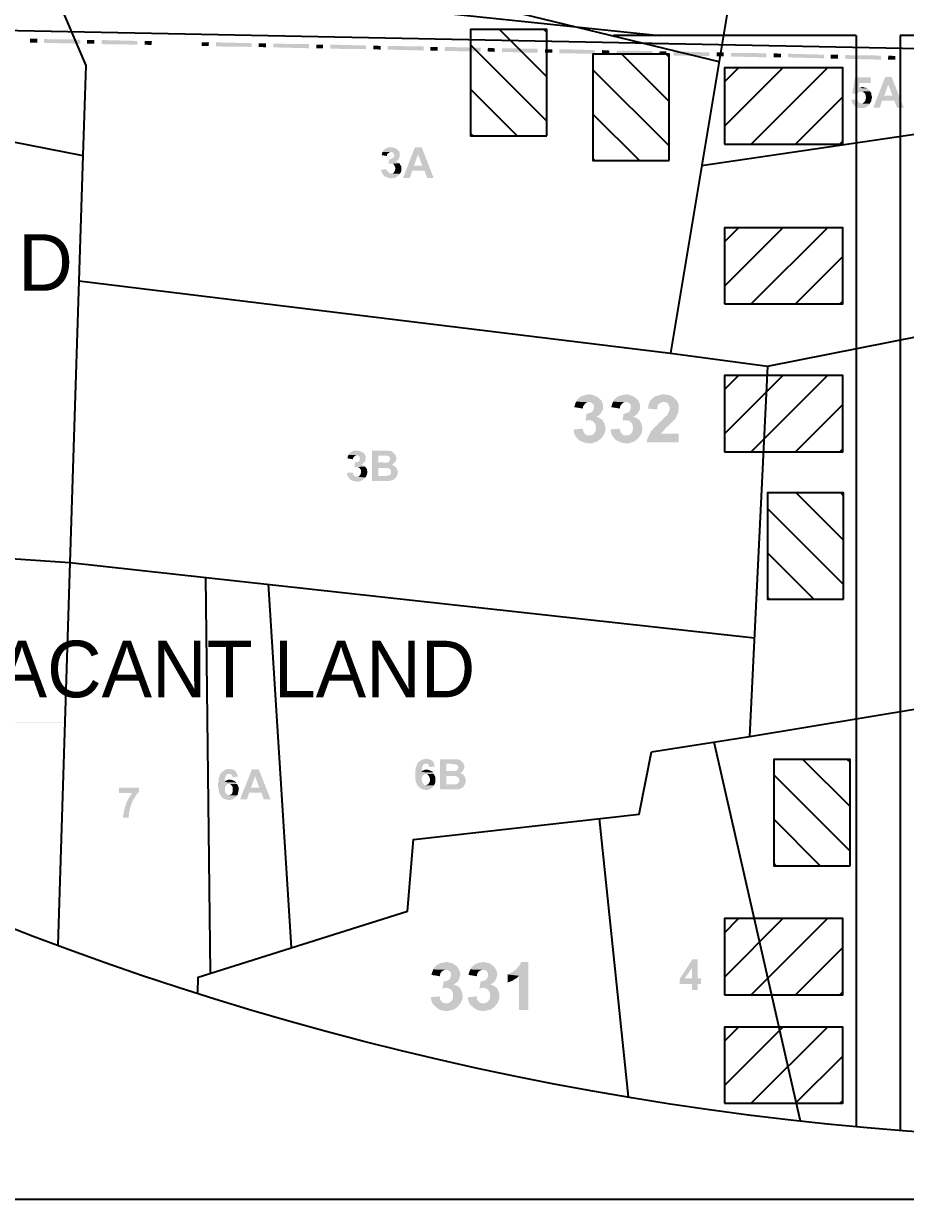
# Model space of a CAD drawing. Header units: metres. Extents: x 297 to 3998, y 336 to 1712.
# Drawn here: x 3133.6 to 3274.1, y 499.9 to 687.2 of the extents above; entities that cross this region are included whole.
import ezdxf

# ---------------------------------------------------------------- set-up
doc = ezdxf.new("R2010")
doc.units = ezdxf.units.M
doc.header["$MEASUREMENT"] = 0
doc.styles.get("Standard").update_dxf_attribs({"font": 'CENSCBK.TTF'})

msp = doc.modelspace()

# ---------------------------------------------------------------- hatches: boundary and pattern name
h = msp.add_hatch()
h.set_pattern_fill('ANSI31', color=2, scale=40, angle=270, style=0)
h.set_pattern_definition([(315, (2508.628, 6541.889), (3.535534, 3.535534), [])])
h.paths.add_polyline_path([(3216.972, 686.269), (3204.832, 686.269), (3204.832, 669.328), (3216.972, 669.328)])
at = {"linetype": 'Continuous'}
for points in [[(3135.816, 684.146), (3135.816, 684.801), (3134.653, 684.146)], [(3135.816, 684.801), (3134.653, 684.146), (3134.653, 684.801)], [(3142.652, 684.655), (3136.907, 684.146), (3136.907, 684.728)], [(3142.652, 684.001), (3142.652, 684.655), (3136.907, 684.146)], [(3144.906, 684.001), (3144.906, 684.583), (3143.743, 684.001)], [(3144.906, 684.583), (3143.743, 684.001), (3143.743, 684.583)], [(3151.742, 684.437), (3146.07, 683.928), (3146.07, 684.583)], [(3151.742, 683.855), (3151.742, 684.437), (3146.07, 683.928)], [(3153.997, 683.783), (3154.069, 684.437), (3152.906, 683.855)], [(3154.069, 684.437), (3152.906, 683.855), (3152.906, 684.437)], [(3163.087, 683.637), (3163.16, 684.219), (3161.996, 683.637)], [(3163.16, 684.219), (3161.996, 683.637), (3161.996, 684.219)], [(3169.996, 684.074), (3164.251, 683.565), (3164.251, 684.219)], [(3169.923, 683.492), (3169.996, 684.074), (3164.251, 683.565)], [(3172.25, 683.419), (3172.25, 684.074), (3171.086, 683.492)], [(3172.25, 684.074), (3171.086, 683.492), (3171.086, 684.074)], [(3179.086, 683.928), (3173.414, 683.419), (3173.414, 684.001)], [(3179.086, 683.274), (3179.086, 683.928), (3173.414, 683.419)], [(3181.34, 683.274), (3181.34, 683.855), (3180.249, 683.274)], [(3181.34, 683.855), (3180.249, 683.274), (3180.249, 683.855)], [(3188.176, 683.71), (3182.504, 683.201), (3182.504, 683.855)], [(3188.176, 683.128), (3188.176, 683.71), (3182.504, 683.201)], [(3190.503, 683.637), (3189.34, 683.128), (3189.34, 683.71)], [(3190.503, 683.055), (3190.503, 683.637), (3189.34, 683.128)], [(3197.339, 683.565), (3191.594, 683.055), (3191.594, 683.637)], [(3197.339, 682.91), (3197.339, 683.565), (3191.594, 683.055)], [(3232.391, 684.074), (3233.409, 683.783), (3244.827, 683.783)], [(3199.594, 682.91), (3199.594, 683.492), (3198.43, 682.91)], [(3199.594, 683.492), (3198.43, 682.91), (3198.43, 683.492)], [(3206.429, 683.346), (3200.684, 682.837), (3200.757, 683.492)], [(3206.429, 682.765), (3206.429, 683.346), (3200.684, 682.837)], [(3208.684, 683.274), (3207.52, 682.765), (3207.593, 683.346)], [(3208.684, 682.692), (3208.684, 683.274), (3207.52, 682.765)], [(3215.52, 683.201), (3209.847, 682.692), (3209.847, 683.274)], [(3215.52, 682.546), (3215.52, 683.201), (3209.847, 682.692)], [(3217.847, 682.546), (3217.847, 683.128), (3216.683, 682.546)], [(3217.847, 683.128), (3216.683, 682.546), (3216.683, 683.128)], [(3224.61, 682.983), (3218.938, 682.474), (3218.938, 683.128)], [(3224.61, 682.401), (3224.61, 682.983), (3218.938, 682.474)], [(3226.937, 682.91), (3225.774, 682.328), (3225.774, 682.983)], [(3226.937, 682.328), (3226.937, 682.91), (3225.774, 682.328)], [(3233.773, 682.837), (3228.028, 682.328), (3228.101, 682.91)], [(3233.773, 682.183), (3233.773, 682.837), (3228.028, 682.328)], [(3236.027, 682.183), (3236.027, 682.765), (3234.864, 682.183)], [(3236.027, 682.765), (3234.864, 682.183), (3234.937, 682.765)], [(3242.863, 682.619), (3237.191, 682.11), (3237.191, 682.765)], [(3242.863, 682.037), (3242.863, 682.619), (3237.191, 682.11)], [(3245.118, 681.965), (3245.118, 682.619), (3244.027, 681.965)], [(3245.118, 682.619), (3244.027, 681.965), (3244.027, 682.619)], [(3251.954, 682.474), (3246.281, 681.965), (3246.281, 682.546)], [(3251.954, 681.819), (3251.954, 682.474), (3246.281, 681.965)], [(3254.281, 682.401), (3253.117, 681.819), (3253.117, 682.474)], [(3254.281, 681.819), (3254.281, 682.401), (3253.117, 681.819)], [(3261.117, 682.256), (3255.372, 681.819), (3255.372, 682.401)], [(3261.117, 681.674), (3261.117, 682.256), (3255.372, 681.819)], [(3263.371, 681.601), (3263.371, 682.256), (3262.207, 681.601)], [(3263.371, 682.256), (3262.207, 681.601), (3262.207, 682.256)], [(3270.207, 682.11), (3264.462, 681.601), (3264.535, 682.183)], [(3270.207, 681.456), (3270.207, 682.11), (3264.462, 681.601)], [(3272.461, 682.037), (3271.298, 681.456), (3271.37, 682.11)], [(3272.461, 681.456), (3272.461, 682.037), (3271.298, 681.456)], [(3268.534, 678.619), (3266.062, 678.619), (3265.625, 676.074), (3266.353, 676.001), (3266.571, 676.147), (3266.643, 676.22), (3266.789, 676.292), (3267.08, 676.365), (3268.462, 676.438), (3268.389, 676.51), (3268.316, 676.656), (3268.243, 676.729), (3268.098, 676.801), (3268.025, 676.874), (3266.643, 676.947), (3266.789, 677.747), (3268.534, 677.747)], [(3271.879, 678.692), (3270.861, 678.692), (3268.971, 673.82), (3269.989, 673.82), (3270.352, 674.911), (3272.316, 674.911), (3270.716, 675.711), (3271.37, 677.529)], [(3271.879, 678.692), (3271.37, 677.529), (3272.025, 675.711), (3270.716, 675.711), (3272.316, 674.911), (3272.752, 673.82), (3273.843, 673.82)], [(3267.298, 677.092), (3267.153, 677.092), (3267.007, 677.02), (3266.862, 677.02), (3266.716, 676.947), (3266.643, 676.947), (3268.025, 676.874), (3267.88, 676.947), (3267.734, 677.02), (3267.662, 677.02), (3267.516, 677.02), (3267.371, 677.092)], [(3268.462, 676.438), (3267.08, 676.365), (3267.153, 676.365), (3267.443, 676.22), (3267.662, 676.074), (3267.734, 675.783), (3267.807, 675.42), (3267.734, 675.129), (3267.662, 674.838), (3267.443, 674.62), (3267.225, 674.474), (3267.08, 674.474), (3268.462, 674.474), (3268.462, 674.547), (3268.607, 674.765), (3268.68, 674.983), (3268.68, 675.129), (3268.752, 675.347), (3268.752, 675.565), (3268.68, 675.783), (3268.68, 676.001), (3268.607, 676.22), (3268.534, 676.292)], [(3266.425, 675.129), (3265.48, 675.056), (3265.48, 674.983), (3265.553, 674.765), (3265.625, 674.547), (3265.771, 674.329), (3265.916, 674.183), (3266.062, 674.038), (3266.28, 673.892), (3266.498, 673.82), (3266.716, 673.747), (3266.934, 673.747), (3267.153, 673.747), (3267.443, 673.747), (3267.662, 673.82), (3267.88, 673.892), (3268.025, 674.038), (3268.243, 674.183), (3268.389, 674.402), (3268.462, 674.474), (3267.08, 674.474), (3266.862, 674.547), (3266.716, 674.62), (3266.571, 674.692), (3266.498, 674.911), (3266.425, 675.056)], [(3190.794, 666.766), (3190.794, 666.693), (3190.721, 666.547), (3190.721, 666.402), (3190.649, 666.257), (3191.521, 666.111), (3191.521, 666.329), (3191.667, 666.547), (3191.812, 666.62), (3191.958, 666.766), (3192.103, 666.766)], [(3192.176, 667.493), (3192.03, 667.493), (3191.74, 667.493), (3191.376, 667.347), (3191.085, 667.129), (3190.867, 666.911), (3190.794, 666.766), (3192.103, 666.766), (3192.394, 666.693), (3192.539, 666.547), (3192.612, 666.402), (3192.685, 666.184), (3192.612, 665.966), (3192.467, 665.82), (3192.321, 665.675), (3192.03, 665.602), (3191.885, 665.602), (3191.74, 664.875), (3191.812, 664.875), (3191.958, 664.875), (3192.103, 664.875), (3192.176, 664.875), (3193.485, 664.948), (3193.339, 665.02), (3193.267, 665.093), (3193.121, 665.166), (3193.049, 665.238), (3192.903, 665.238), (3193.121, 665.384), (3193.267, 665.529), (3193.412, 665.675), (3193.485, 665.893), (3193.558, 666.184), (3193.558, 666.547), (3193.412, 666.911), (3193.121, 667.202), (3192.83, 667.347), (3192.612, 667.42), (3192.394, 667.493), (3192.321, 667.493)], [(3197.048, 667.493), (3195.957, 667.493), (3194.067, 662.62), (3195.157, 662.62), (3195.521, 663.784), (3197.485, 663.784), (3195.812, 664.584), (3196.466, 666.402)], [(3197.048, 667.493), (3196.466, 666.402), (3197.121, 664.584), (3195.812, 664.584), (3197.485, 663.784), (3197.921, 662.62), (3198.939, 662.62)], [(3193.485, 664.948), (3192.176, 664.875), (3192.321, 664.875), (3192.467, 664.875), (3192.612, 664.729), (3192.685, 664.657), (3192.758, 664.439), (3192.83, 664.293), (3192.83, 664.002), (3192.758, 663.784), (3192.685, 663.639), (3192.612, 663.493), (3192.394, 663.348), (3192.321, 663.348), (3192.176, 663.348), (3193.558, 663.275), (3193.63, 663.348), (3193.776, 663.711), (3193.776, 664.148), (3193.776, 664.511), (3193.63, 664.657), (3193.558, 664.875)], [(3191.449, 664.002), (3190.576, 663.929), (3190.576, 663.857), (3190.649, 663.639), (3190.721, 663.42), (3190.867, 663.202), (3191.012, 662.984), (3191.158, 662.839), (3191.376, 662.766), (3191.594, 662.693), (3191.812, 662.62), (3192.03, 662.548), (3192.249, 662.548), (3192.467, 662.62), (3192.685, 662.62), (3192.903, 662.693), (3193.121, 662.839), (3193.267, 662.984), (3193.485, 663.13), (3193.558, 663.275), (3192.176, 663.348), (3191.958, 663.348), (3191.812, 663.493), (3191.667, 663.566), (3191.521, 663.784), (3191.521, 663.929)], [(3223.737, 628.15), (3223.592, 628.15), (3223.301, 628.077), (3223.01, 628.005), (3222.719, 627.932), (3222.501, 627.859), (3222.283, 627.714), (3222.065, 627.568), (3221.847, 627.35), (3221.701, 627.132), (3221.628, 626.987), (3223.665, 626.914), (3223.883, 626.914), (3224.028, 626.841), (3224.319, 626.623), (3224.465, 626.405), (3224.465, 626.041), (3224.392, 625.75), (3224.246, 625.459), (3224.101, 625.314), (3223.956, 625.241), (3223.737, 625.169), (3223.519, 625.096), (3223.301, 625.096), (3223.156, 623.932), (3223.374, 624.005), (3223.592, 624.005), (3223.81, 624.005), (3225.774, 624.078), (3225.628, 624.223), (3225.265, 624.441), (3225.046, 624.514), (3224.828, 624.587), (3224.901, 624.587), (3225.192, 624.805), (3225.483, 625.023), (3225.628, 625.241), (3225.774, 625.532), (3225.919, 625.75), (3225.919, 626.041), (3225.919, 626.332), (3225.919, 626.623), (3225.774, 626.841), (3225.701, 627.132), (3225.483, 627.35), (3225.265, 627.568), (3225.046, 627.714), (3224.755, 627.859), (3224.465, 628.005), (3224.174, 628.077), (3223.883, 628.15)], [(3229.628, 628.15), (3229.482, 628.15), (3229.192, 628.077), (3228.901, 628.005), (3228.61, 627.932), (3228.392, 627.859), (3228.173, 627.714), (3227.955, 627.568), (3227.737, 627.35), (3227.592, 627.132), (3227.519, 626.987), (3229.555, 626.914), (3229.773, 626.914), (3229.919, 626.841), (3230.21, 626.623), (3230.355, 626.405), (3230.355, 626.041), (3230.282, 625.75), (3230.137, 625.459), (3229.991, 625.314), (3229.846, 625.241), (3229.628, 625.169), (3229.41, 625.096), (3229.192, 625.096), (3229.046, 623.932), (3229.264, 624.005), (3229.482, 624.005), (3229.701, 624.005), (3231.664, 624.078), (3231.519, 624.223), (3231.155, 624.441), (3230.937, 624.514), (3230.719, 624.587), (3230.791, 624.587), (3231.082, 624.805), (3231.373, 625.023), (3231.519, 625.241), (3231.664, 625.532), (3231.81, 625.75), (3231.81, 626.041), (3231.81, 626.332), (3231.81, 626.623), (3231.664, 626.841), (3231.591, 627.132), (3231.373, 627.35), (3231.155, 627.568), (3230.937, 627.714), (3230.646, 627.859), (3230.355, 628.005), (3230.064, 628.077), (3229.773, 628.15)], [(3235.591, 628.15), (3235.373, 628.15), (3235.155, 628.077), (3234.864, 628.005), (3234.573, 627.932), (3234.282, 627.859), (3234.064, 627.714), (3233.846, 627.568), (3233.628, 627.35), (3233.409, 627.132), (3233.337, 626.914), (3235.591, 626.914), (3235.882, 626.914), (3236.173, 626.768), (3236.318, 626.55), (3236.464, 626.332), (3236.536, 626.041), (3236.536, 625.75), (3236.464, 625.459), (3236.318, 625.241), (3236.246, 625.023), (3236.173, 624.878), (3235.955, 624.659), (3235.664, 624.441), (3235.446, 624.15), (3235.227, 623.932), (3234.937, 623.714), (3234.718, 623.496), (3234.5, 623.205), (3234.209, 622.987), (3233.991, 622.769), (3233.773, 622.478), (3233.555, 622.26), (3233.409, 621.969), (3233.264, 621.678), (3233.119, 621.387), (3232.973, 621.023), (3232.9, 620.732), (3232.9, 620.514), (3237.991, 620.514), (3237.991, 621.896), (3235.082, 621.896), (3235.155, 621.896), (3235.3, 622.041), (3235.446, 622.26), (3235.591, 622.405), (3235.737, 622.551), (3235.882, 622.769), (3236.027, 622.914), (3236.246, 623.06), (3236.391, 623.205), (3236.609, 623.423), (3236.755, 623.569), (3236.9, 623.714), (3237.118, 623.932), (3237.264, 624.078), (3237.409, 624.296), (3237.555, 624.441), (3237.627, 624.659), (3237.7, 624.878), (3237.845, 625.023), (3237.845, 625.169), (3237.918, 625.459), (3237.991, 625.678), (3237.991, 625.896), (3237.991, 626.187), (3237.991, 626.405), (3237.918, 626.623), (3237.845, 626.841), (3237.773, 626.987), (3237.627, 627.205), (3237.482, 627.35), (3237.336, 627.496), (3237.191, 627.641), (3236.973, 627.787), (3236.755, 627.932), (3236.536, 628.005), (3236.246, 628.077), (3236.027, 628.077), (3235.809, 628.15)], [(3221.628, 626.987), (3221.483, 626.623), (3221.41, 626.332), (3221.337, 626.114), (3222.719, 625.896), (3222.719, 626.187), (3222.865, 626.405), (3223.01, 626.623), (3223.156, 626.768), (3223.446, 626.914), (3223.665, 626.914)], [(3227.519, 626.987), (3227.373, 626.623), (3227.301, 626.332), (3227.228, 626.114), (3228.61, 625.896), (3228.61, 626.187), (3228.755, 626.405), (3228.901, 626.623), (3229.046, 626.768), (3229.337, 626.914), (3229.555, 626.914)], [(3233.337, 626.914), (3233.264, 626.768), (3233.191, 626.55), (3233.119, 626.332), (3233.119, 626.114), (3233.046, 625.896), (3234.5, 625.75), (3234.573, 625.896), (3234.573, 626.259), (3234.718, 626.55), (3235.009, 626.768), (3235.3, 626.914), (3235.591, 626.914)], [(3225.774, 624.078), (3223.81, 624.005), (3223.956, 624.005), (3224.174, 623.932), (3224.319, 623.86), (3224.61, 623.569), (3224.683, 623.423), (3224.755, 623.205), (3224.828, 622.987), (3224.828, 622.841), (3224.755, 622.623), (3224.755, 622.405), (3224.683, 622.187), (3224.61, 622.041), (3224.319, 621.751), (3224.174, 621.678), (3223.956, 621.605), (3223.737, 621.605), (3225.846, 621.46), (3225.992, 621.605), (3226.137, 621.896), (3226.21, 622.114), (3226.283, 622.405), (3226.283, 622.696), (3226.283, 622.987), (3226.21, 623.278), (3226.137, 623.569), (3225.992, 623.787), (3225.919, 623.932)], [(3231.664, 624.078), (3229.701, 624.005), (3229.846, 624.005), (3230.064, 623.932), (3230.21, 623.86), (3230.501, 623.569), (3230.573, 623.423), (3230.646, 623.205), (3230.719, 622.987), (3230.719, 622.841), (3230.646, 622.623), (3230.646, 622.405), (3230.573, 622.187), (3230.501, 622.041), (3230.21, 621.751), (3230.064, 621.678), (3229.846, 621.605), (3229.628, 621.605), (3231.737, 621.46), (3231.882, 621.605), (3232.028, 621.896), (3232.1, 622.114), (3232.173, 622.405), (3232.173, 622.696), (3232.173, 622.987), (3232.1, 623.278), (3232.028, 623.569), (3231.882, 623.787), (3231.81, 623.932)], [(3222.646, 622.696), (3221.265, 622.551), (3221.265, 622.332), (3221.337, 621.969), (3221.483, 621.605), (3221.701, 621.314), (3221.919, 621.023), (3222.21, 620.805), (3222.501, 620.66), (3222.865, 620.514), (3223.156, 620.442), (3223.519, 620.369), (3223.883, 620.369), (3224.246, 620.369), (3224.537, 620.514), (3224.901, 620.587), (3225.192, 620.805), (3225.483, 621.023), (3225.774, 621.314), (3225.846, 621.46), (3223.737, 621.605), (3223.446, 621.605), (3223.156, 621.751), (3222.937, 621.969), (3222.792, 622.26), (3222.719, 622.478)], [(3228.537, 622.696), (3227.155, 622.551), (3227.155, 622.332), (3227.228, 621.969), (3227.373, 621.605), (3227.592, 621.314), (3227.81, 621.023), (3228.101, 620.805), (3228.392, 620.66), (3228.755, 620.514), (3229.046, 620.442), (3229.41, 620.369), (3229.773, 620.369), (3230.137, 620.369), (3230.428, 620.514), (3230.791, 620.587), (3231.082, 620.805), (3231.373, 621.023), (3231.664, 621.314), (3231.737, 621.46), (3229.628, 621.605), (3229.337, 621.605), (3229.046, 621.751), (3228.828, 621.969), (3228.682, 622.26), (3228.61, 622.478)], [(3185.34, 618.478), (3185.34, 618.405), (3185.267, 618.26), (3185.267, 618.114), (3185.195, 617.969), (3186.067, 617.824), (3186.14, 618.042), (3186.213, 618.187), (3186.358, 618.333), (3186.504, 618.405), (3186.649, 618.478)], [(3186.722, 619.205), (3186.576, 619.205), (3186.285, 619.205), (3185.922, 619.06), (3185.631, 618.842), (3185.413, 618.624), (3185.34, 618.478), (3186.649, 618.478), (3186.94, 618.405), (3187.085, 618.26), (3187.158, 618.114), (3187.231, 617.896), (3187.158, 617.678), (3187.013, 617.46), (3186.867, 617.387), (3186.576, 617.315), (3186.431, 617.315), (3186.285, 616.515), (3186.358, 616.515), (3186.504, 616.587), (3186.649, 616.587), (3186.794, 616.587), (3188.031, 616.66), (3187.813, 616.805), (3187.74, 616.878), (3187.594, 616.878), (3187.449, 616.951), (3187.667, 617.096), (3187.813, 617.242), (3187.958, 617.387), (3188.031, 617.533), (3188.103, 617.896), (3188.103, 618.26), (3187.958, 618.624), (3187.74, 618.842), (3187.376, 619.06), (3187.158, 619.133), (3186.94, 619.205), (3186.867, 619.205)], [(3191.085, 619.205), (3189.122, 619.205), (3189.122, 614.333), (3190.794, 614.333), (3191.085, 614.333), (3191.376, 614.333), (3191.74, 614.333), (3192.03, 614.406), (3192.321, 614.478), (3192.539, 614.551), (3192.83, 614.769), (3192.976, 614.987), (3193.049, 615.133), (3190.14, 615.133), (3190.14, 616.442), (3190.94, 616.442), (3192.976, 616.515), (3192.685, 616.733), (3192.612, 616.805), (3192.394, 616.878), (3192.321, 616.951), (3192.394, 617.024), (3192.612, 617.169), (3192.685, 617.242), (3190.14, 617.315), (3190.14, 618.405), (3190.721, 618.405), (3192.903, 618.405), (3192.83, 618.551), (3192.321, 619.06), (3192.176, 619.06), (3192.103, 619.133), (3191.958, 619.133), (3191.812, 619.133), (3191.667, 619.205), (3191.23, 619.205)], [(3192.903, 618.405), (3190.721, 618.405), (3190.94, 618.405), (3191.23, 618.405), (3191.521, 618.405), (3191.74, 618.333), (3191.812, 618.26), (3191.958, 618.114), (3192.03, 617.969), (3192.03, 617.824), (3191.958, 617.605), (3191.885, 617.46), (3191.667, 617.315), (3191.303, 617.242), (3191.012, 617.315), (3190.14, 617.315), (3192.685, 617.242), (3192.758, 617.387), (3192.903, 617.533), (3192.976, 617.751), (3192.976, 617.969), (3192.976, 618.187), (3192.903, 618.333)], [(3188.031, 616.66), (3186.794, 616.587), (3186.867, 616.587), (3187.013, 616.515), (3187.158, 616.442), (3187.231, 616.296), (3187.376, 616.151), (3187.376, 616.006), (3187.376, 615.715), (3187.303, 615.496), (3187.303, 615.351), (3187.158, 615.206), (3186.94, 615.06), (3186.867, 615.06), (3186.722, 615.06), (3188.103, 614.915), (3188.176, 615.06), (3188.322, 615.424), (3188.394, 615.787), (3188.322, 616.224), (3188.249, 616.369), (3188.103, 616.515), (3188.103, 616.587)], [(3192.976, 616.515), (3190.94, 616.442), (3191.158, 616.442), (3191.521, 616.442), (3191.812, 616.369), (3192.03, 616.224), (3192.176, 615.933), (3192.176, 615.787), (3192.176, 615.569), (3192.103, 615.424), (3191.885, 615.278), (3191.594, 615.206), (3191.23, 615.133), (3190.14, 615.133), (3193.049, 615.133), (3193.121, 615.206), (3193.194, 615.496), (3193.194, 615.715), (3193.194, 616.006), (3193.121, 616.224), (3193.049, 616.369)], [(3185.994, 615.715), (3185.122, 615.642), (3185.122, 615.569), (3185.195, 615.278), (3185.267, 615.06), (3185.413, 614.915), (3185.558, 614.697), (3185.704, 614.551), (3185.922, 614.478), (3186.14, 614.333), (3186.358, 614.333), (3186.576, 614.26), (3186.794, 614.26), (3187.013, 614.26), (3187.231, 614.333), (3187.449, 614.406), (3187.667, 614.551), (3187.813, 614.697), (3188.031, 614.842), (3188.103, 614.915), (3186.722, 615.06), (3186.504, 615.06), (3186.358, 615.133), (3186.213, 615.278), (3186.14, 615.496), (3186.067, 615.569)], [(3074.075, 575.936), (3074.729, 575.863), (3140.179, 575.863)], [(3074.075, 575.936), (3140.179, 575.936), (3140.179, 575.863)], [(3196.394, 569.391), (3196.321, 569.318), (3196.321, 569.245), (3196.176, 568.882), (3196.103, 568.736), (3196.103, 568.518), (3196.03, 568.3), (3196.03, 568.082), (3196.03, 567.863), (3196.03, 567.645), (3196.03, 567.427), (3196.03, 567.209), (3196.03, 566.991), (3196.03, 566.773), (3196.103, 566.554), (3196.176, 566.409), (3196.248, 566.045), (3196.321, 565.973), (3196.394, 565.9), (3196.612, 565.609), (3196.903, 565.391), (3197.194, 565.245), (3197.557, 565.173), (3197.921, 565.173), (3198.285, 565.245), (3198.648, 565.464), (3198.866, 565.682), (3198.939, 565.754), (3199.012, 565.9), (3197.703, 565.9), (3197.412, 565.973), (3197.266, 566.191), (3197.121, 566.482), (3197.048, 566.845), (3197.048, 567.136), (3197.194, 567.427), (3197.412, 567.645), (3197.703, 567.718), (3199.012, 567.718), (3198.939, 567.863), (3198.866, 567.936), (3196.976, 568.009), (3196.976, 568.082), (3197.048, 568.445), (3197.121, 568.809), (3197.266, 569.172), (3197.412, 569.245), (3197.63, 569.318), (3197.703, 569.318)], [(3197.775, 570.118), (3197.412, 570.045), (3197.048, 569.972), (3196.757, 569.754), (3196.466, 569.536), (3196.394, 569.391), (3197.703, 569.318), (3197.921, 569.318), (3198.066, 569.245), (3198.139, 569.1), (3198.212, 568.954), (3198.285, 568.809), (3199.157, 568.882), (3199.084, 569.027), (3199.012, 569.391), (3198.794, 569.754), (3198.43, 569.972), (3198.285, 570.045), (3198.066, 570.045), (3197.921, 570.118)], [(3201.921, 570.045), (3199.957, 570.045), (3199.957, 565.245), (3201.63, 565.245), (3201.921, 565.245), (3202.212, 565.245), (3202.575, 565.245), (3202.866, 565.245), (3203.157, 565.318), (3203.375, 565.464), (3203.666, 565.609), (3203.811, 565.9), (3203.884, 565.973), (3200.975, 566.045), (3200.975, 567.354), (3201.775, 567.354), (3203.811, 567.354), (3203.811, 567.427), (3203.593, 567.645), (3203.448, 567.718), (3203.23, 567.791), (3203.157, 567.791), (3203.23, 567.863), (3203.375, 567.936), (3203.448, 568.009), (3203.521, 568.154), (3200.975, 568.154), (3200.975, 569.318), (3201.557, 569.318), (3203.739, 569.318), (3203.666, 569.391), (3203.666, 569.463), (3203.157, 569.9), (3203.011, 569.972), (3202.939, 569.972), (3202.793, 570.045), (3202.648, 570.045), (3202.502, 570.045), (3202.139, 570.045)], [(3165.05, 567.791), (3164.978, 567.718), (3164.905, 567.645), (3164.832, 567.282), (3164.76, 567.136), (3164.687, 566.918), (3164.687, 566.7), (3164.687, 566.482), (3164.614, 566.264), (3164.614, 566.045), (3164.614, 565.827), (3164.614, 565.609), (3164.687, 565.391), (3164.687, 565.173), (3164.76, 564.955), (3164.76, 564.809), (3164.905, 564.445), (3164.978, 564.373), (3164.978, 564.3), (3165.196, 564.009), (3165.487, 563.791), (3165.85, 563.646), (3166.214, 563.573), (3166.578, 563.573), (3166.941, 563.646), (3167.232, 563.864), (3167.523, 564.082), (3167.596, 564.155), (3167.668, 564.3), (3166.359, 564.3), (3166.069, 564.373), (3165.85, 564.591), (3165.705, 564.882), (3165.705, 565.245), (3165.705, 565.536), (3165.85, 565.827), (3165.996, 566.045), (3166.287, 566.118), (3167.596, 566.118), (3167.523, 566.264), (3167.45, 566.336), (3165.632, 566.409), (3165.632, 566.482), (3165.632, 566.845), (3165.778, 567.209), (3165.923, 567.573), (3166.069, 567.645), (3166.214, 567.718), (3166.359, 567.718)], [(3166.432, 568.518), (3166.359, 568.518), (3165.996, 568.445), (3165.705, 568.372), (3165.414, 568.154), (3165.123, 567.936), (3165.05, 567.791), (3166.359, 567.718), (3166.578, 567.718), (3166.65, 567.645), (3166.796, 567.5), (3166.869, 567.354), (3166.869, 567.209), (3167.814, 567.282), (3167.741, 567.427), (3167.596, 567.791), (3167.378, 568.154), (3167.087, 568.372), (3166.941, 568.445), (3166.723, 568.445), (3166.578, 568.518)], [(3171.086, 568.445), (3169.996, 568.445), (3168.105, 563.646), (3169.196, 563.646), (3169.559, 564.736), (3171.523, 564.736), (3169.85, 565.536), (3170.505, 567.354)], [(3171.086, 568.445), (3170.505, 567.354), (3171.159, 565.536), (3169.85, 565.536), (3171.523, 564.736), (3171.886, 563.646), (3172.977, 563.646)], [(3197.848, 568.372), (3197.775, 568.372), (3197.557, 568.372), (3197.412, 568.3), (3197.194, 568.227), (3197.048, 568.082), (3196.976, 568.009), (3198.866, 567.936), (3198.794, 568.009), (3198.648, 568.154), (3198.43, 568.227), (3198.285, 568.3), (3198.066, 568.372), (3197.994, 568.372)], [(3199.012, 567.718), (3197.703, 567.718), (3197.994, 567.645), (3198.139, 567.427), (3198.285, 567.209), (3198.357, 566.845), (3198.357, 566.554), (3198.212, 566.264), (3198.066, 566.045), (3197.848, 565.973), (3197.703, 565.9), (3199.012, 565.9), (3199.084, 566.045), (3199.23, 566.409), (3199.23, 566.773), (3199.23, 567.136), (3199.084, 567.5), (3199.012, 567.645)], [(3203.739, 569.318), (3201.557, 569.318), (3201.775, 569.318), (3202.066, 569.245), (3202.357, 569.245), (3202.575, 569.245), (3202.648, 569.1), (3202.793, 569.027), (3202.866, 568.882), (3202.866, 568.736), (3202.793, 568.518), (3202.721, 568.372), (3202.502, 568.227), (3202.139, 568.154), (3201.848, 568.154), (3200.975, 568.154), (3203.521, 568.154), (3203.593, 568.227), (3203.739, 568.445), (3203.811, 568.663), (3203.811, 568.882), (3203.811, 569.027), (3203.739, 569.172)], [(3166.505, 566.773), (3166.359, 566.773), (3166.214, 566.773), (3165.996, 566.7), (3165.85, 566.627), (3165.705, 566.482), (3165.632, 566.409), (3167.45, 566.336), (3167.45, 566.409), (3167.232, 566.554), (3167.087, 566.627), (3166.941, 566.7), (3166.723, 566.773), (3166.578, 566.773)], [(3167.596, 566.118), (3166.287, 566.118), (3166.359, 566.118), (3166.578, 566.045), (3166.796, 565.827), (3166.941, 565.609), (3166.941, 565.245), (3166.941, 564.955), (3166.869, 564.664), (3166.723, 564.445), (3166.505, 564.373), (3166.359, 564.3), (3167.668, 564.3), (3167.741, 564.445), (3167.814, 564.809), (3167.887, 565.173), (3167.887, 565.536), (3167.741, 565.9), (3167.668, 566.045)], [(3203.811, 567.354), (3201.775, 567.354), (3201.993, 567.354), (3202.357, 567.354), (3202.648, 567.282), (3202.866, 567.136), (3203.011, 566.845), (3203.011, 566.7), (3203.011, 566.627), (3203.011, 566.482), (3202.939, 566.336), (3202.721, 566.118), (3202.43, 566.045), (3202.066, 566.045), (3200.975, 566.045), (3203.884, 565.973), (3203.957, 566.118), (3204.03, 566.336), (3204.03, 566.627), (3204.03, 566.918), (3203.957, 567.136), (3203.884, 567.282)], [(3152.033, 565.536), (3148.833, 565.536), (3148.833, 564.664), (3150.942, 564.664), (3150.87, 564.591), (3150.724, 564.373), (3150.579, 564.155), (3150.433, 564.009), (3150.361, 563.791), (3150.215, 563.5), (3150.07, 563.282), (3149.997, 563.064), (3149.924, 562.846), (3149.852, 562.627), (3149.779, 562.337), (3149.706, 562.118), (3149.633, 561.827), (3149.561, 561.609), (3149.561, 561.391), (3149.488, 561.1), (3149.488, 560.882), (3149.488, 560.737), (3150.361, 560.737), (3150.361, 560.882), (3150.361, 561.1), (3150.433, 561.391), (3150.433, 561.682), (3150.506, 561.9), (3150.579, 562.191), (3150.651, 562.409), (3150.724, 562.7), (3150.797, 562.918), (3150.942, 563.209), (3151.015, 563.427), (3151.161, 563.718), (3151.306, 563.936), (3151.451, 564.155), (3151.597, 564.373), (3151.742, 564.591), (3151.96, 564.809), (3152.033, 564.882)], [(3200.922, 537.738), (3200.777, 537.738), (3200.558, 537.665), (3200.268, 537.665), (3199.977, 537.519), (3199.758, 537.447), (3199.54, 537.301), (3199.322, 537.156), (3199.104, 536.938), (3198.959, 536.719), (3198.886, 536.574), (3200.922, 536.501), (3201.067, 536.501), (3201.286, 536.429), (3201.504, 536.283), (3201.722, 535.992), (3201.722, 535.629), (3201.649, 535.338), (3201.504, 535.047), (3201.358, 534.901), (3201.213, 534.829), (3200.995, 534.756), (3200.777, 534.683), (3200.558, 534.683), (3200.34, 533.52), (3200.413, 533.52), (3200.631, 533.592), (3200.849, 533.592), (3200.995, 533.665), (3203.031, 533.738), (3202.886, 533.811), (3202.522, 534.029), (3202.304, 534.101), (3202.086, 534.174), (3202.158, 534.174), (3202.449, 534.392), (3202.74, 534.61), (3202.886, 534.829), (3203.031, 535.12), (3203.104, 535.41), (3203.176, 535.629), (3203.176, 535.919), (3203.104, 536.21), (3203.031, 536.429), (3202.886, 536.719), (3202.74, 536.938), (3202.522, 537.156), (3202.304, 537.301), (3202.013, 537.519), (3201.722, 537.592), (3201.358, 537.665), (3201.14, 537.738)], [(3206.813, 537.738), (3206.667, 537.738), (3206.449, 537.665), (3206.158, 537.665), (3205.867, 537.519), (3205.649, 537.447), (3205.431, 537.301), (3205.213, 537.156), (3204.995, 536.938), (3204.849, 536.719), (3204.776, 536.574), (3206.813, 536.501), (3206.958, 536.501), (3207.176, 536.429), (3207.394, 536.283), (3207.613, 535.992), (3207.613, 535.629), (3207.54, 535.338), (3207.394, 535.047), (3207.249, 534.901), (3207.103, 534.829), (3206.885, 534.756), (3206.667, 534.683), (3206.449, 534.683), (3206.231, 533.52), (3206.304, 533.52), (3206.522, 533.592), (3206.74, 533.592), (3206.885, 533.665), (3208.922, 533.738), (3208.776, 533.811), (3208.412, 534.029), (3208.194, 534.101), (3207.976, 534.174), (3208.049, 534.174), (3208.34, 534.392), (3208.631, 534.61), (3208.776, 534.829), (3208.922, 535.12), (3208.994, 535.41), (3209.067, 535.629), (3209.067, 535.919), (3208.994, 536.21), (3208.922, 536.429), (3208.776, 536.719), (3208.631, 536.938), (3208.412, 537.156), (3208.194, 537.301), (3207.903, 537.519), (3207.613, 537.592), (3207.249, 537.665), (3207.031, 537.738)], [(3214.012, 537.738), (3212.849, 537.738), (3212.849, 537.665), (3212.703, 537.374), (3212.485, 537.083), (3212.267, 536.792), (3212.049, 536.574), (3211.758, 536.356), (3211.467, 536.138), (3211.176, 535.992), (3210.885, 535.847), (3210.74, 535.774), (3212.558, 535.556), (3212.558, 530.102), (3214.012, 530.102)], [(3240.973, 538.193), (3240.173, 538.193), (3238.136, 535.066), (3238.136, 534.266), (3240.1, 534.266), (3240.1, 533.32), (3240.973, 533.32), (3240.973, 534.266), (3241.554, 534.266), (3241.554, 535.138), (3238.936, 535.138), (3240.1, 536.811)], [(3240.973, 538.193), (3240.1, 536.811), (3240.1, 535.138), (3238.936, 535.138), (3240.973, 535.138)], [(3198.886, 536.574), (3198.74, 536.21), (3198.668, 535.992), (3198.595, 535.701), (3199.977, 535.483), (3199.977, 535.774), (3200.049, 535.992), (3200.195, 536.21), (3200.413, 536.356), (3200.704, 536.501), (3200.922, 536.501)], [(3204.776, 536.574), (3204.631, 536.21), (3204.558, 535.992), (3204.485, 535.701), (3205.867, 535.483), (3205.867, 535.774), (3205.94, 535.992), (3206.085, 536.21), (3206.304, 536.356), (3206.594, 536.501), (3206.813, 536.501)], [(3210.74, 535.774), (3210.74, 534.465), (3210.812, 534.538), (3211.03, 534.61), (3211.249, 534.683), (3211.467, 534.756), (3211.685, 534.901), (3211.903, 535.047), (3212.049, 535.12), (3212.267, 535.265), (3212.412, 535.41), (3212.558, 535.556)], [(3199.904, 532.283), (3198.449, 532.138), (3198.522, 531.92), (3198.595, 531.556), (3198.74, 531.193), (3198.959, 530.902), (3199.177, 530.683), (3199.468, 530.465), (3199.758, 530.247), (3200.049, 530.102), (3200.413, 530.029), (3200.777, 529.956), (3201.14, 529.956), (3201.504, 530.029), (3201.795, 530.102), (3202.158, 530.174), (3202.449, 530.393), (3202.74, 530.611), (3202.958, 530.902), (3203.104, 531.047), (3200.995, 531.193), (3200.631, 531.193), (3200.34, 531.338), (3200.122, 531.556), (3199.977, 531.847), (3199.977, 532.065)], [(3203.031, 533.738), (3200.995, 533.665), (3201.213, 533.592), (3201.431, 533.52), (3201.577, 533.447), (3201.867, 533.156), (3201.94, 533.011), (3202.013, 532.792), (3202.013, 532.647), (3202.013, 532.429), (3202.013, 532.211), (3202.013, 531.992), (3201.94, 531.774), (3201.795, 531.629), (3201.577, 531.338), (3201.358, 531.265), (3201.213, 531.193), (3200.995, 531.193), (3203.104, 531.047), (3203.249, 531.193), (3203.322, 531.483), (3203.467, 531.702), (3203.54, 531.992), (3203.54, 532.283), (3203.54, 532.574), (3203.467, 532.865), (3203.395, 533.156), (3203.249, 533.374), (3203.176, 533.52)], [(3205.794, 532.283), (3204.34, 532.138), (3204.413, 531.92), (3204.485, 531.556), (3204.631, 531.193), (3204.849, 530.902), (3205.067, 530.683), (3205.358, 530.465), (3205.649, 530.247), (3205.94, 530.102), (3206.304, 530.029), (3206.667, 529.956), (3207.031, 529.956), (3207.394, 530.029), (3207.685, 530.102), (3208.049, 530.174), (3208.34, 530.393), (3208.631, 530.611), (3208.849, 530.902), (3208.994, 531.047), (3206.885, 531.193), (3206.522, 531.193), (3206.231, 531.338), (3206.013, 531.556), (3205.867, 531.847), (3205.867, 532.065)], [(3208.922, 533.738), (3206.885, 533.665), (3207.103, 533.592), (3207.322, 533.52), (3207.467, 533.447), (3207.758, 533.156), (3207.831, 533.011), (3207.903, 532.792), (3207.903, 532.647), (3207.903, 532.429), (3207.903, 532.211), (3207.903, 531.992), (3207.831, 531.774), (3207.685, 531.629), (3207.467, 531.338), (3207.249, 531.265), (3207.103, 531.193), (3206.885, 531.193), (3208.994, 531.047), (3209.14, 531.193), (3209.212, 531.483), (3209.358, 531.702), (3209.431, 531.992), (3209.431, 532.283), (3209.431, 532.574), (3209.358, 532.865), (3209.285, 533.156), (3209.14, 533.374), (3209.067, 533.52)]]:
    msp.add_hatch(color=0, dxfattribs=at).paths.add_polyline_path(points)
h = msp.add_hatch()
h.set_pattern_fill('ANSI31', color=2, scale=40, angle=270, style=0)
h.set_pattern_definition([(315, (2528.097, 6537.937), (3.535534, 3.535534), [])])
h.paths.add_polyline_path([(3236.441, 682.317), (3224.301, 682.317), (3224.301, 665.376), (3236.441, 665.376)])
h = msp.add_hatch()
h.set_pattern_fill('ANSI31', color=2, scale=40, angle=180, style=0)
h.set_pattern_definition([(225, (9119.7377, 1376.364), (3.535534, -3.535534), [])])
h.paths.add_polyline_path([(3264.118, 668.019), (3264.118, 680.16), (3245.27, 680.16), (3245.27, 668.019)])
h = msp.add_hatch()
h.set_pattern_fill('ANSI31', color=2, scale=40, angle=180, style=0)
h.set_pattern_definition([(225, (9119.7377, 1350.9), (3.535534, -3.535534), [])])
h.paths.add_polyline_path([(3264.118, 642.556), (3264.118, 654.696), (3245.27, 654.696), (3245.27, 642.556)])
h = msp.add_hatch()
h.set_pattern_fill('ANSI31', color=2, scale=40, angle=180, style=0)
h.set_pattern_definition([(225, (9119.7377, 1327.362), (3.535534, -3.535534), [])])
h.paths.add_polyline_path([(3264.118, 619.018), (3264.118, 631.158), (3245.27, 631.158), (3245.27, 619.018)])
h = msp.add_hatch()
h.set_pattern_fill('ANSI31', color=2, scale=40, angle=270, style=0)
h.set_pattern_definition([(315, (2555.8923, 6468.078), (3.535534, 3.535534), [])])
h.paths.add_polyline_path([(3264.237, 612.458), (3252.097, 612.458), (3252.097, 595.517), (3264.237, 595.517)])
h = msp.add_hatch()
h.set_pattern_fill('ANSI31', color=2, scale=40, angle=270, style=0)
h.set_pattern_definition([(315, (2556.916, 6425.651), (3.535534, 3.535534), [])])
h.paths.add_polyline_path([(3265.261, 570.031), (3253.12, 570.031), (3253.12, 553.09), (3265.261, 553.09)])
h = msp.add_hatch()
h.set_pattern_fill('ANSI31', color=2, scale=40, angle=180, style=0)
h.set_pattern_definition([(225, (9119.7377, 1240.8697), (3.535534, -3.535534), [])])
h.paths.add_polyline_path([(3264.118, 532.525), (3264.118, 544.665), (3245.27, 544.665), (3245.27, 532.525)])
h = msp.add_hatch()
h.set_pattern_fill('ANSI31', color=2, scale=40, angle=180, style=0)
h.set_pattern_definition([(225, (9119.7377, 1223.5933), (3.535534, -3.535534), [])])
h.paths.add_polyline_path([(3264.118, 515.249), (3264.118, 527.389), (3245.27, 527.389), (3245.27, 515.249)])

# ---------------------------------------------------------------- linework, layer by layer
at = {"color": 0, "linetype": 'Continuous'}
for p, q in [((3137.125, 695.564), (3143.525, 680.51)), ((3143.525, 680.51), (3143.088, 666.184))]:
    msp.add_line(p, q, dxfattribs=at)
at = {"color": 2}
for p, q in [((3266.227, 685.292), (3227.604, 685.292)), ((3266.227, 685.292), (3266.227, 511.53)), ((3273.227, 685.292), (3273.227, 510.925))]:
    msp.add_line(p, q, dxfattribs=at)
at = {"color": 7}
msp.add_lwpolyline([(3998.036, 499.936), (2798.366, 499.936), (2798.366, 1561.819), (3998.036, 1561.819)], close=True, dxfattribs=at)
at = {"color": 2}
for points in [[(3202.241, 721.316), (3202.241, 688.729), (3234.887, 685.33)], [(3338.616, 685.292), (3273.227, 685.292)]]:
    msp.add_lwpolyline(points, dxfattribs=at)
at = {"color": 0, "linetype": 'Continuous'}
for points in [[(3141.416, 706.181), (3244.39, 681.165)], [(3310.35, 693.6), (3277.261, 697.236), (3246.572, 694.327), (3236.682, 634.695), (3252.099, 632.659), (3249.263, 573.681), (3331.294, 587.28), (3355.946, 528.739), (3409.654, 518.832)], [(3510.262, 678.51), (2927.959, 690.123)], [(3241.627, 664.584), (3319.949, 676.147)], [(3114.872, 671.711), (3143.088, 666.184)], [(3143.088, 666.184), (3140.979, 601.388)], [(3252.099, 632.659), (3330.494, 648.149)], [(3142.434, 646.258), (3236.682, 634.695)], [(3079.965, 605.534), (3140.979, 601.388)], [(3140.979, 601.388), (3139.077, 540.501)], [(3140.979, 601.388), (3250.063, 589.389)], [(3163.378, 536.011), (3162.651, 599.061)], [(3176.322, 540.083), (3172.614, 597.97)], [(3233.628, 571.209), (3249.263, 573.681)], [(3161.377, 532.832), (3161.414, 535.357), (3194.794, 545.829), (3195.739, 557.246), (3231.664, 561.318), (3233.628, 571.209)], [(3243.591, 572.809), (3257.31, 512.445)], [(3230.004, 516.258), (3225.337, 560.591)]]:
    msp.add_lwpolyline(points, dxfattribs=at)
at = {"color": 2}
for points in [[(3216.972, 669.328), (3216.972, 686.269), (3204.832, 686.269), (3204.832, 669.328)], [(3236.441, 665.376), (3236.441, 682.317), (3224.301, 682.317), (3224.301, 665.376)], [(3245.27, 668.019), (3264.118, 668.019), (3264.118, 680.16), (3245.27, 680.16)], [(3245.27, 642.556), (3264.118, 642.556), (3264.118, 654.696), (3245.27, 654.696)], [(3245.27, 619.018), (3264.118, 619.018), (3264.118, 631.158), (3245.27, 631.158)], [(3264.237, 595.517), (3264.237, 612.458), (3252.097, 612.458), (3252.097, 595.517)], [(3265.261, 553.09), (3265.261, 570.031), (3253.12, 570.031), (3253.12, 553.09)], [(3245.27, 532.525), (3264.118, 532.525), (3264.118, 544.665), (3245.27, 544.665)], [(3245.27, 515.249), (3264.118, 515.249), (3264.118, 527.389), (3245.27, 527.389)]]:
    msp.add_lwpolyline(points, close=True, dxfattribs=at)
at = {"color": 1, "linetype": 'ByBlock'}
msp.add_circle((3312.782, 1009.358), 500, dxfattribs=at)

# ---------------------------------------------------------------- texts
at = {"color": 2, "linetype": 'Continuous'}
for p in [(3057.211, 644.66), (3121.313, 579.919)]:
    msp.add_text('VACANT LAND ', height=9, dxfattribs=at).set_placement(p)

doc.saveas('drawing.dxf')
